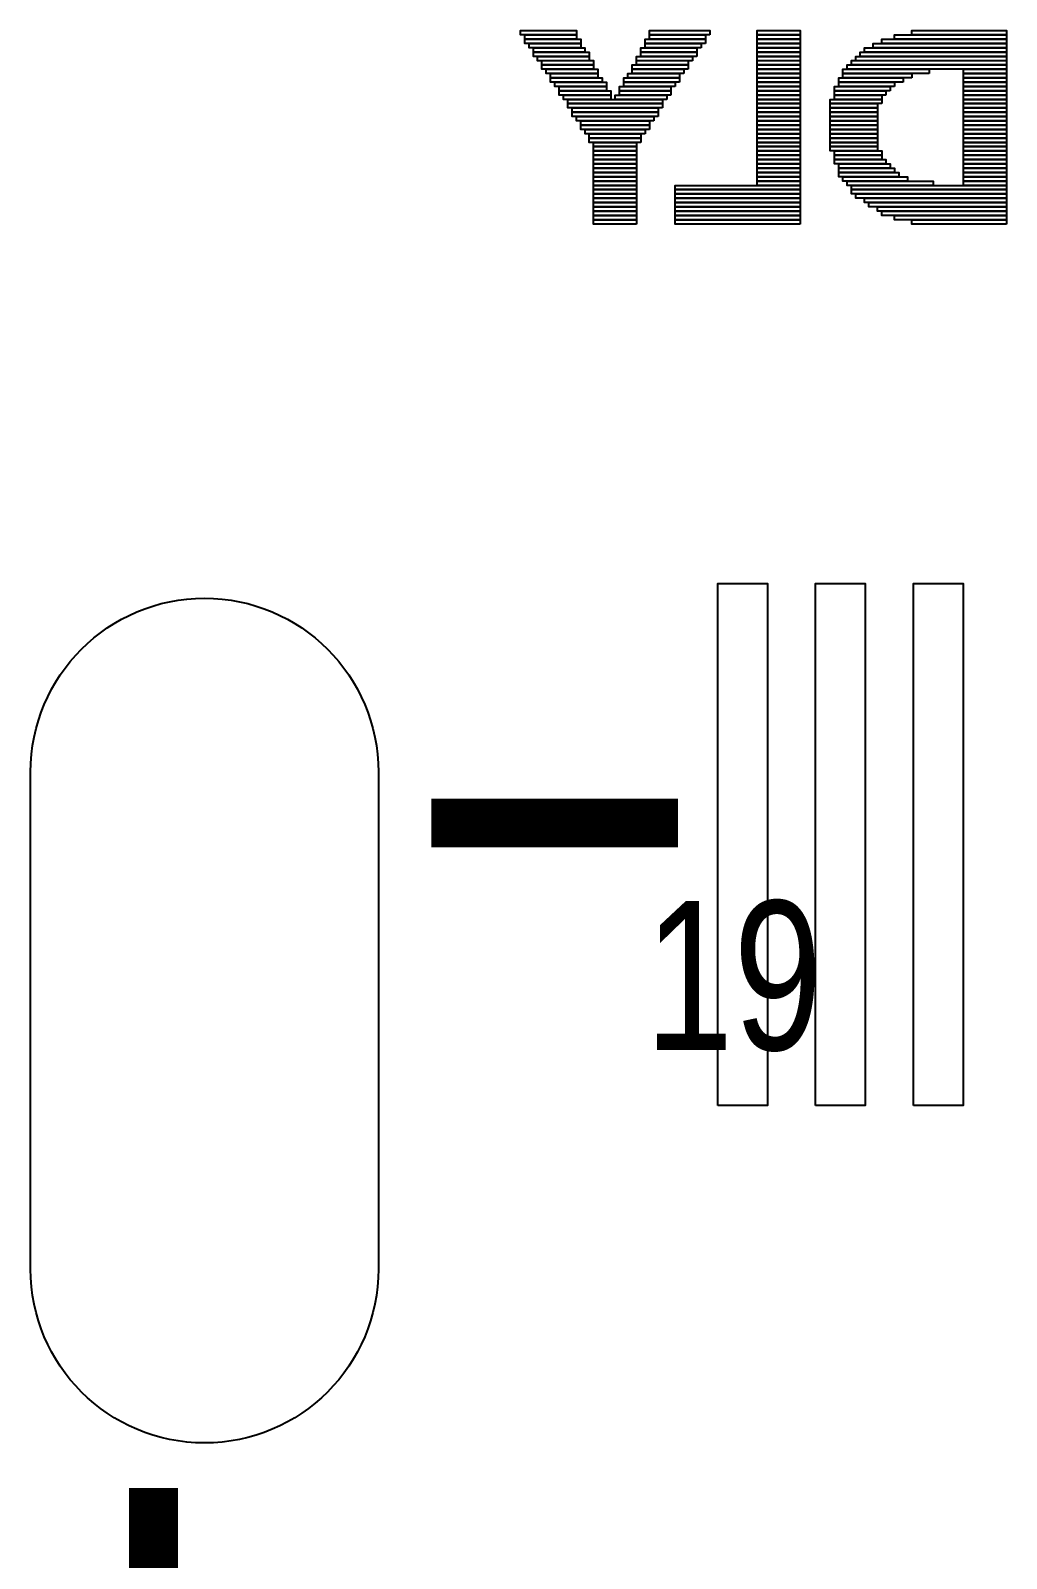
# Model space of a CAD drawing. Extents: x -2 to 100, y -14 to 56.
# Drawn here: x 23.87 to 28.85, y 6.55 to 14.36 of the extents above; entities that cross this region are included whole.
import ezdxf

# ---------------------------------------------------------------- set-up
doc = ezdxf.new("R2010")
doc.units = 0
doc.header["$MEASUREMENT"] = 0
for name, color, linetype in [('PG_SILKSCREEN_BOTTOM', 12, 'CONTINUOUS'), ('PG_SILKSCREEN_TOP', 254, 'CONTINUOUS'), ('PIN_BOTTOM', 1, 'CONTINUOUS'), ('PIN_TOP', 110, 'CONTINUOUS')]:
    doc.layers.add(name, color=color, linetype=linetype)

msp = doc.modelspace()

# ---------------------------------------------------------------- linework, layer by layer
at = {"layer": 'PG_SILKSCREEN_BOTTOM'}
for points in [[(26.654709, 14.333753), (26.36901, 14.333753), (26.36901, 14.35575), (26.654709, 14.35575)], [(26.654506, 14.311757), (26.390905, 14.311757), (26.390905, 14.333753), (26.654506, 14.333753)], [(26.676528, 14.289862), (26.390905, 14.289862), (26.390905, 14.311859), (26.676528, 14.311859)], [(27.313915, 14.289862), (27.006321, 14.289862), (27.006321, 14.311859), (27.313915, 14.311859)], [(27.335912, 14.333753), (27.028115, 14.333753), (27.028115, 14.35575), (27.335912, 14.35575)], [(27.313915, 14.311757), (27.028318, 14.311757), (27.028318, 14.333753), (27.313915, 14.333753)], [(27.797506, 14.333753), (27.57772, 14.333753), (27.57772, 14.35575), (27.797506, 14.35575)], [(27.797506, 14.311757), (27.57772, 14.311757), (27.57772, 14.333753), (27.797506, 14.333753)], [(27.797506, 14.289862), (27.57772, 14.289862), (27.57772, 14.311859), (27.797506, 14.311859)], [(28.852419, 14.289862), (28.215006, 14.289862), (28.215006, 14.311859), (28.852419, 14.311859)], [(28.852419, 14.311757), (28.28102, 14.311757), (28.28102, 14.333753), (28.852419, 14.333753)], [(28.852317, 14.333753), (28.368904, 14.333753), (28.368904, 14.35575), (28.852317, 14.35575)], [(26.676604, 14.267866), (26.412825, 14.267866), (26.412825, 14.289862), (26.676604, 14.289862)], [(26.720419, 14.223873), (26.43472, 14.223873), (26.43472, 14.245869), (26.720419, 14.245869)], [(26.698626, 14.245869), (26.434821, 14.245869), (26.434821, 14.267866), (26.698626, 14.267866)], [(26.720521, 14.201851), (26.456716, 14.201851), (26.456716, 14.223873), (26.720521, 14.223873)], [(27.247926, 14.201851), (26.962303, 14.201851), (26.962303, 14.223873), (27.247926, 14.223873)], [(27.269923, 14.245869), (26.984325, 14.245869), (26.984325, 14.267866), (27.269923, 14.267866)], [(27.269923, 14.223873), (26.984325, 14.223873), (26.984325, 14.245869), (27.269923, 14.245869)], [(27.291919, 14.267866), (27.006321, 14.267866), (27.006321, 14.289862), (27.291919, 14.289862)], [(27.797506, 14.267866), (27.57772, 14.267866), (27.57772, 14.289862), (27.797506, 14.289862)], [(27.797506, 14.245869), (27.57772, 14.245869), (27.57772, 14.267866), (27.797506, 14.267866)], [(27.797506, 14.223873), (27.57772, 14.223873), (27.57772, 14.245869), (27.797506, 14.245869)], [(27.797506, 14.201851), (27.57772, 14.201851), (27.57772, 14.223873), (27.797506, 14.223873)], [(28.852419, 14.201851), (28.083205, 14.201851), (28.083205, 14.223873), (28.852419, 14.223873)], [(28.852419, 14.223873), (28.105227, 14.223873), (28.105227, 14.245869), (28.852419, 14.245869)], [(28.85252, 14.245869), (28.127122, 14.245869), (28.127122, 14.267866), (28.85252, 14.267866)], [(28.852317, 14.267866), (28.171115, 14.267866), (28.171115, 14.289862), (28.852317, 14.289862)], [(26.742517, 14.179956), (26.478814, 14.179956), (26.478814, 14.201953), (26.742517, 14.201953)], [(26.742517, 14.15796), (26.478814, 14.15796), (26.478814, 14.179956), (26.742517, 14.179956)], [(26.764513, 14.135964), (26.500709, 14.135964), (26.500709, 14.15796), (26.764513, 14.15796)], [(26.764513, 14.113967), (26.522705, 14.113967), (26.522705, 14.135964), (26.764513, 14.135964)], [(27.182115, 14.113967), (26.91831, 14.113967), (26.91831, 14.135964), (27.182115, 14.135964)], [(27.225904, 14.15796), (26.940307, 14.15796), (26.940307, 14.179956), (27.225904, 14.179956)], [(27.204111, 14.135964), (26.940307, 14.135964), (26.940307, 14.15796), (27.204111, 14.15796)], [(27.226108, 14.179956), (26.962303, 14.179956), (26.962303, 14.201953), (27.226108, 14.201953)], [(27.797506, 14.179956), (27.57772, 14.179956), (27.57772, 14.201953), (27.797506, 14.201953)], [(27.797506, 14.15796), (27.57772, 14.15796), (27.57772, 14.179956), (27.797506, 14.179956)], [(27.797506, 14.135964), (27.57772, 14.135964), (27.57772, 14.15796), (27.797506, 14.15796)], [(27.797506, 14.113967), (27.57772, 14.113967), (27.57772, 14.135964), (27.797506, 14.135964)], [(28.368904, 14.113967), (28.017114, 14.113967), (28.017114, 14.135964), (28.368904, 14.135964)], [(28.456814, 14.135964), (28.017216, 14.135964), (28.017216, 14.15796), (28.456814, 14.15796)], [(28.852419, 14.15796), (28.039212, 14.15796), (28.039212, 14.179956), (28.852419, 14.179956)], [(28.852419, 14.179956), (28.061209, 14.179956), (28.061209, 14.201953), (28.852419, 14.201953)], [(28.852419, 14.135964), (28.632607, 14.135964), (28.632607, 14.15796), (28.852419, 14.15796)], [(28.852419, 14.113967), (28.632607, 14.113967), (28.632607, 14.135964), (28.852419, 14.135964)], [(26.78651, 14.092072), (26.522705, 14.092072), (26.522705, 14.114069), (26.78651, 14.114069)], [(26.808303, 14.070051), (26.544727, 14.070051), (26.544727, 14.092072), (26.808303, 14.092072)], [(26.808303, 14.048054), (26.566622, 14.048054), (26.566622, 14.070051), (26.808303, 14.070051)], [(27.138122, 14.048054), (26.874419, 14.048054), (26.874419, 14.070051), (27.138122, 14.070051)], [(27.160017, 14.070051), (26.896314, 14.070051), (26.896314, 14.092072), (27.160017, 14.092072)], [(27.182115, 14.092072), (26.896517, 14.092072), (26.896517, 14.114069), (27.182115, 14.114069)], [(27.797506, 14.092072), (27.57772, 14.092072), (27.57772, 14.114069), (27.797506, 14.114069)], [(27.797506, 14.070051), (27.57772, 14.070051), (27.57772, 14.092072), (27.797506, 14.092072)], [(27.797506, 14.048054), (27.57772, 14.048054), (27.57772, 14.070051), (27.797506, 14.070051)], [(28.259126, 14.048054), (27.973426, 14.048054), (27.973426, 14.070051), (28.259126, 14.070051)], [(28.324912, 14.092072), (27.995321, 14.092072), (27.995321, 14.114069), (28.324912, 14.114069)], [(28.280919, 14.070051), (27.995321, 14.070051), (27.995321, 14.092072), (28.280919, 14.092072)], [(28.852419, 14.092072), (28.632607, 14.092072), (28.632607, 14.114069), (28.852419, 14.114069)], [(28.852419, 14.070051), (28.632607, 14.070051), (28.632607, 14.092072), (28.852419, 14.092072)], [(28.852419, 14.048054), (28.632607, 14.048054), (28.632607, 14.070051), (28.852419, 14.070051)], [(26.830528, 14.026058), (26.566724, 14.026058), (26.566724, 14.048054), (26.830528, 14.048054)], [(26.830325, 14.004061), (26.588618, 14.004061), (26.588618, 14.026058), (26.830325, 14.026058)], [(27.094205, 13.982167), (26.610615, 13.982167), (26.610615, 14.004163), (27.094205, 14.004163)], [(27.094205, 13.96017), (26.610615, 13.96017), (26.610615, 13.982167), (27.094205, 13.982167)], [(27.116126, 14.004061), (26.852524, 14.004061), (26.852524, 14.026058), (27.116126, 14.026058)], [(27.138122, 14.026058), (26.874419, 14.026058), (26.874419, 14.048054), (27.138122, 14.048054)], [(27.797506, 14.026058), (27.57772, 14.026058), (27.57772, 14.048054), (27.797506, 14.048054)], [(27.797506, 14.004061), (27.57772, 14.004061), (27.57772, 14.026058), (27.797506, 14.026058)], [(27.797506, 13.982167), (27.57772, 13.982167), (27.57772, 14.004163), (27.797506, 14.004163)], [(27.797506, 13.96017), (27.57772, 13.96017), (27.57772, 13.982167), (27.797506, 13.982167)], [(28.214904, 13.982167), (27.951227, 13.982167), (27.951227, 14.004163), (28.214904, 14.004163)], [(28.193111, 13.96017), (27.951303, 13.96017), (27.951303, 13.982167), (28.193111, 13.982167)], [(28.236926, 14.026058), (27.973325, 14.026058), (27.973325, 14.048054), (28.236926, 14.048054)], [(28.215107, 14.004061), (27.973325, 14.004061), (27.973325, 14.026058), (28.215107, 14.026058)], [(28.852419, 14.026058), (28.632607, 14.026058), (28.632607, 14.048054), (28.852419, 14.048054)], [(28.852419, 14.004061), (28.632607, 14.004061), (28.632607, 14.026058), (28.852419, 14.026058)], [(28.852419, 13.982167), (28.632607, 13.982167), (28.632607, 14.004163), (28.852419, 14.004163)], [(28.852419, 13.96017), (28.632607, 13.96017), (28.632607, 13.982167), (28.852419, 13.982167)], [(27.072209, 13.938148), (26.632611, 13.938148), (26.632611, 13.96017), (27.072209, 13.96017)], [(27.072209, 13.916152), (26.632611, 13.916152), (26.632611, 13.938148), (27.072209, 13.938148)], [(27.050213, 13.894257), (26.654608, 13.894257), (26.654608, 13.916254), (27.050213, 13.916254)], [(27.797506, 13.938148), (27.57772, 13.938148), (27.57772, 13.96017), (27.797506, 13.96017)], [(27.797506, 13.916152), (27.57772, 13.916152), (27.57772, 13.938148), (27.797506, 13.938148)], [(27.797506, 13.894257), (27.57772, 13.894257), (27.57772, 13.916254), (27.797506, 13.916254)], [(28.193111, 13.938148), (27.951303, 13.938148), (27.951303, 13.96017), (28.193111, 13.96017)], [(28.193111, 13.916152), (27.951303, 13.916152), (27.951303, 13.938148), (28.193111, 13.938148)], [(28.193111, 13.894257), (27.951303, 13.894257), (27.951303, 13.916254), (28.193111, 13.916254)], [(28.852419, 13.938148), (28.632607, 13.938148), (28.632607, 13.96017), (28.852419, 13.96017)], [(28.852419, 13.916152), (28.632607, 13.916152), (28.632607, 13.938148), (28.852419, 13.938148)], [(28.852419, 13.894257), (28.632607, 13.894257), (28.632607, 13.916254), (28.852419, 13.916254)], [(27.028216, 13.872261), (26.676604, 13.872261), (26.676604, 13.894257), (27.028216, 13.894257)], [(27.028216, 13.850264), (26.676604, 13.850264), (26.676604, 13.872261), (27.028216, 13.872261)], [(27.006321, 13.828268), (26.698727, 13.828268), (26.698727, 13.850264), (27.006321, 13.850264)], [(26.984325, 13.806272), (26.720521, 13.806272), (26.720521, 13.828268), (26.984325, 13.828268)], [(27.797506, 13.872261), (27.57772, 13.872261), (27.57772, 13.894257), (27.797506, 13.894257)], [(27.797506, 13.850264), (27.57772, 13.850264), (27.57772, 13.872261), (27.797506, 13.872261)], [(27.797506, 13.828268), (27.57772, 13.828268), (27.57772, 13.850264), (27.797506, 13.850264)], [(27.797506, 13.806272), (27.57772, 13.806272), (27.57772, 13.828268), (27.797506, 13.828268)], [(28.193111, 13.872261), (27.951303, 13.872261), (27.951303, 13.894257), (28.193111, 13.894257)], [(28.193111, 13.850264), (27.951303, 13.850264), (27.951303, 13.872261), (28.193111, 13.872261)], [(28.193111, 13.828268), (27.951303, 13.828268), (27.951303, 13.850264), (28.193111, 13.850264)], [(28.193111, 13.806272), (27.951303, 13.806272), (27.951303, 13.828268), (28.193111, 13.828268)], [(28.852419, 13.872261), (28.632607, 13.872261), (28.632607, 13.894257), (28.852419, 13.894257)], [(28.852419, 13.850264), (28.632607, 13.850264), (28.632607, 13.872261), (28.852419, 13.872261)], [(28.852419, 13.828268), (28.632607, 13.828268), (28.632607, 13.850264), (28.852419, 13.850264)], [(28.852419, 13.806272), (28.632607, 13.806272), (28.632607, 13.828268), (28.852419, 13.828268)], [(26.984325, 13.784351), (26.720521, 13.784351), (26.720521, 13.806373), (26.984325, 13.806373)], [(26.962303, 13.762355), (26.742517, 13.762355), (26.742517, 13.784351), (26.962303, 13.784351)], [(26.962303, 13.740359), (26.742517, 13.740359), (26.742517, 13.762355), (26.962303, 13.762355)], [(27.797506, 13.784351), (27.57772, 13.784351), (27.57772, 13.806373), (27.797506, 13.806373)], [(27.797506, 13.762355), (27.57772, 13.762355), (27.57772, 13.784351), (27.797506, 13.784351)], [(27.797506, 13.740359), (27.57772, 13.740359), (27.57772, 13.762355), (27.797506, 13.762355)], [(28.193111, 13.784351), (27.951303, 13.784351), (27.951303, 13.806373), (28.193111, 13.806373)], [(28.193111, 13.762355), (27.951303, 13.762355), (27.951303, 13.784351), (28.193111, 13.784351)], [(28.193111, 13.740359), (27.951303, 13.740359), (27.951303, 13.762355), (28.193111, 13.762355)], [(28.852419, 13.784351), (28.632607, 13.784351), (28.632607, 13.806373), (28.852419, 13.806373)], [(28.852419, 13.762355), (28.632607, 13.762355), (28.632607, 13.784351), (28.852419, 13.784351)], [(28.852419, 13.740359), (28.632607, 13.740359), (28.632607, 13.762355), (28.852419, 13.762355)], [(26.962303, 13.718362), (26.742517, 13.718362), (26.742517, 13.740359), (26.962303, 13.740359)], [(26.962303, 13.696366), (26.742517, 13.696366), (26.742517, 13.718362), (26.962303, 13.718362)], [(26.962303, 13.674471), (26.742517, 13.674471), (26.742517, 13.696467), (26.962303, 13.696467)], [(26.962303, 13.652449), (26.742517, 13.652449), (26.742517, 13.674471), (26.962303, 13.674471)], [(27.797506, 13.718362), (27.57772, 13.718362), (27.57772, 13.740359), (27.797506, 13.740359)], [(27.797506, 13.696366), (27.57772, 13.696366), (27.57772, 13.718362), (27.797506, 13.718362)], [(27.797506, 13.674471), (27.57772, 13.674471), (27.57772, 13.696467), (27.797506, 13.696467)], [(27.797506, 13.652449), (27.57772, 13.652449), (27.57772, 13.674471), (27.797506, 13.674471)], [(28.215107, 13.718362), (27.973325, 13.718362), (27.973325, 13.740359), (28.215107, 13.740359)], [(28.215107, 13.696366), (27.973325, 13.696366), (27.973325, 13.718362), (28.215107, 13.718362)], [(28.236926, 13.674471), (27.973325, 13.674471), (27.973325, 13.696467), (28.236926, 13.696467)], [(28.258922, 13.652449), (27.995321, 13.652449), (27.995321, 13.674471), (28.258922, 13.674471)], [(28.852419, 13.718362), (28.632607, 13.718362), (28.632607, 13.740359), (28.852419, 13.740359)], [(28.852419, 13.696366), (28.632607, 13.696366), (28.632607, 13.718362), (28.852419, 13.718362)], [(28.852419, 13.674471), (28.632607, 13.674471), (28.632607, 13.696467), (28.852419, 13.696467)], [(28.852419, 13.652449), (28.632607, 13.652449), (28.632607, 13.674471), (28.852419, 13.674471)], [(26.962303, 13.630453), (26.742517, 13.630453), (26.742517, 13.652449), (26.962303, 13.652449)], [(26.962303, 13.608456), (26.742517, 13.608456), (26.742517, 13.630453), (26.962303, 13.630453)], [(26.962303, 13.586562), (26.742517, 13.586562), (26.742517, 13.608558), (26.962303, 13.608558)], [(27.797506, 13.630453), (27.57772, 13.630453), (27.57772, 13.652449), (27.797506, 13.652449)], [(27.797506, 13.608456), (27.57772, 13.608456), (27.57772, 13.630453), (27.797506, 13.630453)], [(27.797506, 13.586562), (27.57772, 13.586562), (27.57772, 13.608558), (27.797506, 13.608558)], [(28.280919, 13.630453), (27.995321, 13.630453), (27.995321, 13.652449), (28.280919, 13.652449)], [(28.302915, 13.608456), (27.995321, 13.608456), (27.995321, 13.630453), (28.302915, 13.630453)], [(28.346806, 13.586562), (28.017114, 13.586562), (28.017114, 13.608558), (28.346806, 13.608558)], [(28.852419, 13.630453), (28.632607, 13.630453), (28.632607, 13.652449), (28.852419, 13.652449)], [(28.852419, 13.608456), (28.632607, 13.608456), (28.632607, 13.630453), (28.852419, 13.630453)], [(28.852419, 13.586562), (28.632607, 13.586562), (28.632607, 13.608558), (28.852419, 13.608558)], [(26.962303, 13.564565), (26.742517, 13.564565), (26.742517, 13.586562), (26.962303, 13.586562)], [(26.962303, 13.542569), (26.742517, 13.542569), (26.742517, 13.564565), (26.962303, 13.564565)], [(26.962303, 13.520572), (26.742517, 13.520572), (26.742517, 13.542569), (26.962303, 13.542569)], [(26.962303, 13.498551), (26.742517, 13.498551), (26.742517, 13.520572), (26.962303, 13.520572)], [(27.797506, 13.542569), (27.160118, 13.542569), (27.160118, 13.564565), (27.797506, 13.564565)], [(27.797506, 13.520572), (27.160118, 13.520572), (27.160118, 13.542569), (27.797506, 13.542569)], [(27.797506, 13.498551), (27.160118, 13.498551), (27.160118, 13.520572), (27.797506, 13.520572)], [(27.797506, 13.564565), (27.57772, 13.564565), (27.57772, 13.586562), (27.797506, 13.586562)], [(28.47881, 13.564565), (28.039212, 13.564565), (28.039212, 13.586562), (28.47881, 13.586562)], [(28.852419, 13.542569), (28.061209, 13.542569), (28.061209, 13.564565), (28.852419, 13.564565)], [(28.852419, 13.520572), (28.061209, 13.520572), (28.061209, 13.542569), (28.852419, 13.542569)], [(28.852419, 13.498551), (28.083205, 13.498551), (28.083205, 13.520572), (28.852419, 13.520572)], [(28.852419, 13.564565), (28.632607, 13.564565), (28.632607, 13.586562), (28.852419, 13.586562)], [(26.962303, 13.476656), (26.742517, 13.476656), (26.742517, 13.498652), (26.962303, 13.498652)], [(26.962303, 13.454659), (26.742517, 13.454659), (26.742517, 13.476656), (26.962303, 13.476656)], [(26.962303, 13.432663), (26.742517, 13.432663), (26.742517, 13.454659), (26.962303, 13.454659)], [(26.962303, 13.410667), (26.742517, 13.410667), (26.742517, 13.432663), (26.962303, 13.432663)], [(27.797506, 13.476656), (27.160118, 13.476656), (27.160118, 13.498652), (27.797506, 13.498652)], [(27.797506, 13.454659), (27.160118, 13.454659), (27.160118, 13.476656), (27.797506, 13.476656)], [(27.797506, 13.432663), (27.160118, 13.432663), (27.160118, 13.454659), (27.797506, 13.454659)], [(27.797506, 13.410667), (27.160118, 13.410667), (27.160118, 13.432663), (27.797506, 13.432663)], [(28.85252, 13.476656), (28.127122, 13.476656), (28.127122, 13.498652), (28.85252, 13.498652)], [(28.852317, 13.454659), (28.149118, 13.454659), (28.149118, 13.476656), (28.852317, 13.476656)], [(28.852317, 13.432663), (28.193009, 13.432663), (28.193009, 13.454659), (28.852317, 13.454659)], [(28.852419, 13.410667), (28.215006, 13.410667), (28.215006, 13.432663), (28.852419, 13.432663)], [(26.962303, 13.38867), (26.742517, 13.38867), (26.742517, 13.410667), (26.962303, 13.410667)], [(26.962303, 13.36675), (26.742517, 13.36675), (26.742517, 13.388772), (26.962303, 13.388772)], [(27.797506, 13.38867), (27.160118, 13.38867), (27.160118, 13.410667), (27.797506, 13.410667)], [(27.797506, 13.36675), (27.160118, 13.36675), (27.160118, 13.388772), (27.797506, 13.388772)], [(28.852419, 13.38867), (28.28102, 13.38867), (28.28102, 13.410667), (28.852419, 13.410667)], [(28.852317, 13.36675), (28.368904, 13.36675), (28.368904, 13.388772), (28.852317, 13.388772)]]:
    msp.add_lwpolyline(points, close=True, dxfattribs=at)
at = {"layer": 'PG_SILKSCREEN_TOP', "const_width": 0.250012}
for points in [[(25.913994, 10.30539), (27.174012, 10.30539)], [(24.494007, 6.905396), (24.494007, 4.965395)]]:
    msp.add_lwpolyline(points, dxfattribs=at)
at = {"layer": 'PIN_BOTTOM'}
msp.add_lwpolyline([(25.643103, 10.565384), (25.643103, 8.025384, -1), (23.865103, 8.025384), (23.865103, 10.565384, -1)], format="xyb", close=True, dxfattribs=at)
at = {"layer": 'PIN_TOP'}
for points in [[(27.376907, 8.861806), (27.376907, 11.528806), (27.630907, 11.528806), (27.630907, 8.861806)], [(27.877008, 8.861806), (27.877008, 11.528806), (28.131008, 11.528806), (28.131008, 8.861806)], [(28.376905, 8.861806), (28.376905, 11.528806), (28.630905, 11.528806), (28.630905, 8.861806)]]:
    msp.add_lwpolyline(points, close=True, dxfattribs=at)
msp.add_lwpolyline([(25.643103, 10.565384), (25.643103, 8.025384, -1), (23.865103, 8.025384), (23.865103, 10.565384, -1)], format="xyb", close=True, dxfattribs=at)

# ---------------------------------------------------------------- texts
at = {"layer": 'PG_SILKSCREEN_TOP', "width": 0.8}
msp.add_text('19', height=0.762, dxfattribs=at).set_placement((27.00401, 9.145397))

doc.saveas('drawing.dxf')
